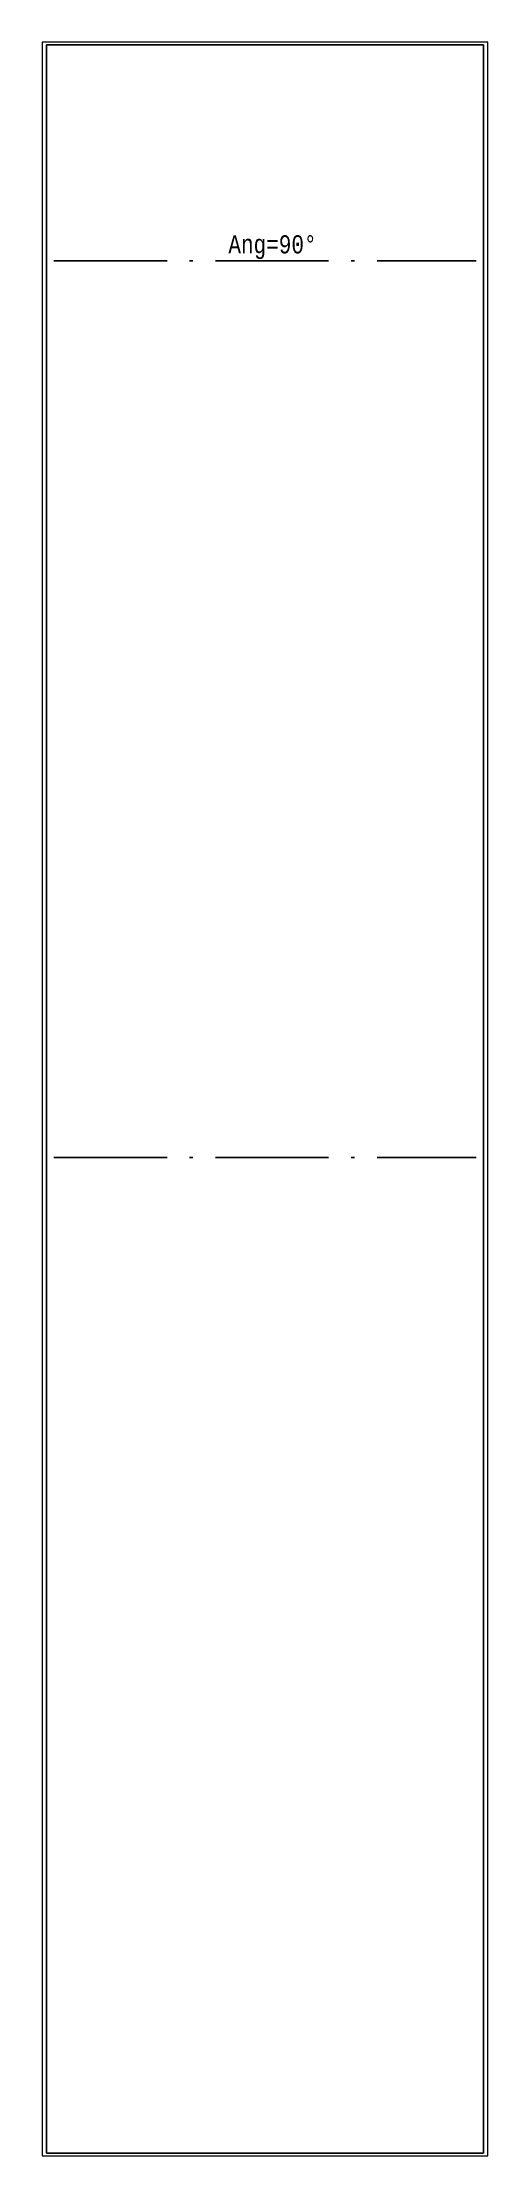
# Paper-space layout 'Layout1' of a CAD drawing. Header units: millimetres. Extents: x 108 to 149, y 0 to 195.
# The model-space entities are those that its viewports show. They can reach past a viewport. Long polylines and large blocks are cut down to what shows.
import ezdxf

# ---------------------------------------------------------------- set-up
doc = ezdxf.new("R2010")
doc.units = ezdxf.units.MM
doc.header["$LTSCALE"] = 25
doc.linetypes.add('DASHDOT', pattern=[1, 0.7, -0.14, 0.02, -0.14])
doc.layers.add('3_Pezzi', color=7, linetype='Continuous')
doc.layers.add('98_Cartiglio', color=7, linetype='Continuous')
doc.styles.add('SHX_Style', font='MONOTXT')

msp = doc.modelspace()

# ---------------------------------------------------------------- linework, layer by layer
at = {"layer": '3_Pezzi', "color": 3, "linetype": 'Continuous'}
for p, q in [((0, 115.24), (0, 144.92)), ((0, 144.92), (60, 144.92)), ((60, 144.92), (60, 115.24)), ((0, -8.03), (0, 115.24)), ((60, 115.24), (60, -8.03)), ((0, -144.92), (0, -8.03)), ((60, -8.03), (60, -144.92)), ((60, -144.92), (0, -144.92))]:
    msp.add_line(p, q, dxfattribs=at)
at = {"layer": '98_Cartiglio', "color": 1, "linetype": 'DASHDOT', "ltscale": 0.4}
for p, q in [((1, 115.24), (59, 115.24)), ((1, -8.03), (59, -8.03))]:
    msp.add_line(p, q, dxfattribs=at)

# ---------------------------------------------------------------- texts
at = {"layer": '98_Cartiglio', "color": 2, "linetype": 'Continuous', "style": 'SHX_Style', "width": 0.8}
msp.add_text('Ang=90°', height=2.5, dxfattribs=at).set_placement((24.97, 116.24))

psp = doc.layouts.get("Layout1")

# ---------------------------------------------------------------- viewports
at = {"layer": '0'}
psp.add_viewport(center=(128.5, 97.5), size=(41.08, 195), view_center_point=(30, 0), view_height=290.538, dxfattribs=at)

doc.saveas('drawing.dxf')
